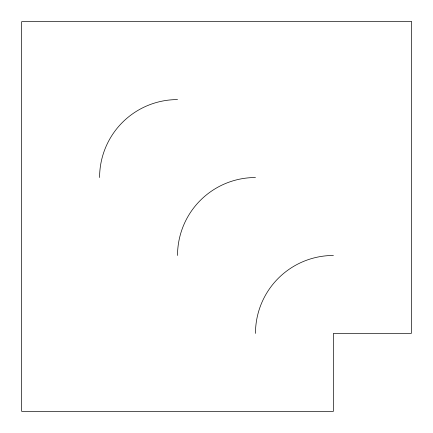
<?xml version="1.0" encoding="UTF-8"?>
<svg xmlns="http://www.w3.org/2000/svg" width="433" height="433" viewBox="0 0 433 433"><rect width="100%" height="100%" fill="white"/><g stroke="black" fill="none" stroke-linecap="round" stroke-linejoin="round"><path stroke-width="0.65" d="M255.47 333.41A77.94 77.94 0 0 1 333.41 255.47M177.53 255.47A77.94 77.94 0 0 1 255.47 177.53M99.59 177.53A77.94 77.94 0 0 1 177.53 99.59M411.35 21.65L21.65 21.65L21.65 411.35L333.41 411.35L333.41 333.41L411.35 333.41L411.35 21.65"/></g></svg>
